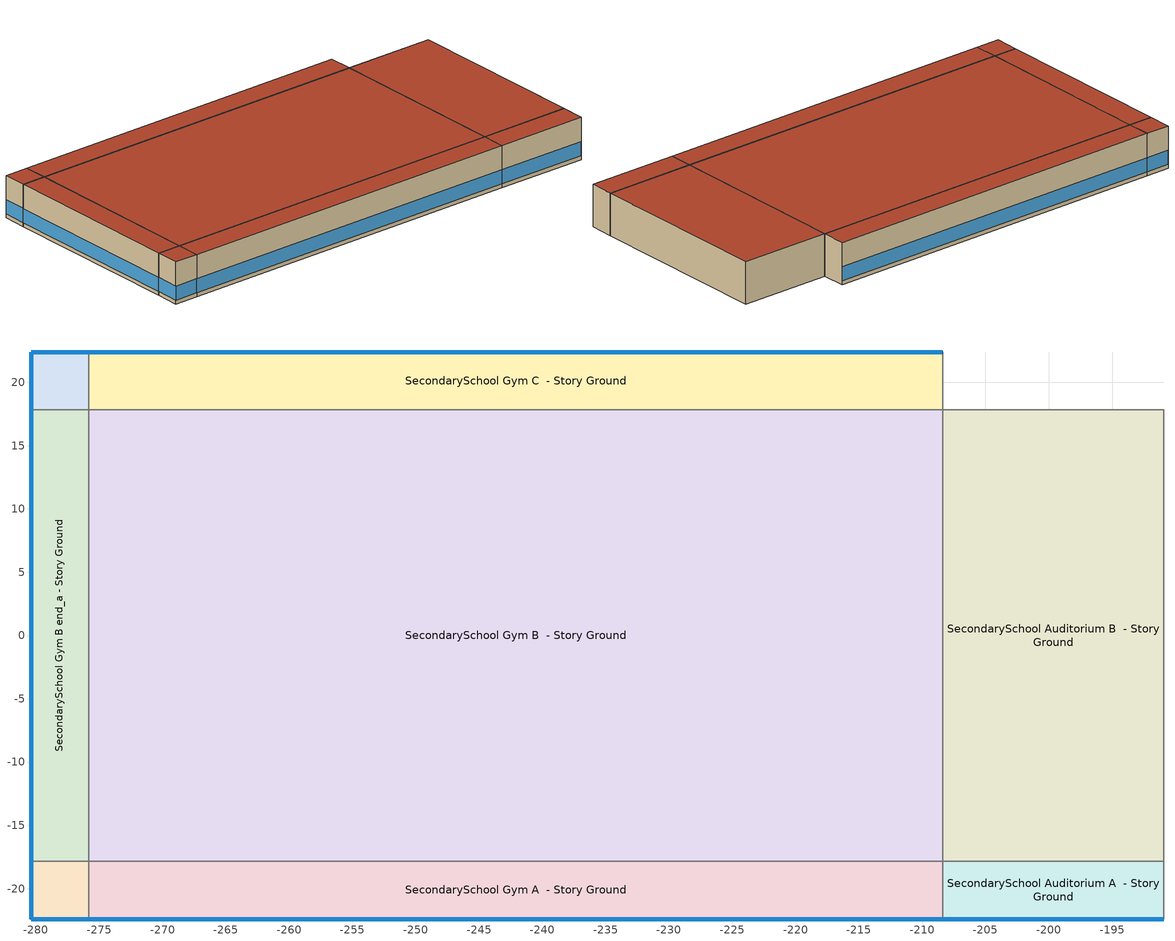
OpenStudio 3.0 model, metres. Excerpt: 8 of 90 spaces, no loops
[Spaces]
SecondarySchool Gym A end_a - Story Ground
 floor ground: -280.39,-22.39 -280.39,-17.82 -275.82,-17.82 -275.82,-22.39 z0
 wall outside: -280.39,-17.82 -280.39,-22.39 -275.82,-22.39 z0:7.92
 wall to SecondarySchool Gym B end_a - Story Ground: -275.82,-17.82 -280.39,-17.82 z0:7.92
 wall to SecondarySchool Gym A  - Story Ground: -275.82,-22.39 -275.82,-17.82 z0:7.92
 window: -280.36,-22.39 -275.84,-22.39 / -280.39,-17.85 -280.39,-22.37 z0.76:3.41
 roof outside: -275.82,-22.39 -275.82,-17.82 -280.39,-17.82 -280.39,-22.39 z7.92
SecondarySchool Gym B end_a - Story Ground
 floor ground: -280.39,-17.82 -280.39,17.82 -275.82,17.82 -275.82,-17.82 z0
 wall outside: -280.39,17.82 -280.39,-17.82 z0:7.92
 wall to SecondarySchool Gym C end_a - Story Ground: -275.82,17.82 -280.39,17.82 z0:7.92
 wall to SecondarySchool Gym B  - Story Ground: -275.82,-17.82 -275.82,17.82 z0:7.92
 window: -280.39,17.8 -280.39,-17.8 z0.76:3.38
 roof outside: -275.82,-17.82 -275.82,17.82 -280.39,17.82 -280.39,-17.82 z7.92
SecondarySchool Gym C end_a - Story Ground
 floor ground: -280.39,17.82 -280.39,22.39 -275.82,22.39 -275.82,17.82 z0
 wall outside: -275.82,22.39 -280.39,22.39 -280.39,17.82 z0:7.92
 wall to SecondarySchool Gym C  - Story Ground: -275.82,17.82 -275.82,22.39 z0:7.92
 window: -280.39,22.37 -280.39,17.85 / -275.84,22.39 -280.36,22.39 z0.76:3.41
 roof outside: -275.82,17.82 -275.82,22.39 -280.39,22.39 -280.39,17.82 z7.92
SecondarySchool Gym A  - Story Ground
 floor ground: -275.82,-22.39 -275.82,-17.82 -208.38,-17.82 -208.38,-22.39 z0
 wall outside: -275.82,-22.39 -208.38,-22.39 z0:7.92
 wall to SecondarySchool Gym B  - Story Ground: -208.38,-17.82 -275.82,-17.82 z0:7.92
 wall to SecondarySchool Auditorium A  - Story Ground: -208.38,-22.39 -208.38,-17.82 z0:7.92
 window: -275.79,-22.39 -208.41,-22.39 z0.76:3.38
 roof outside: -208.38,-22.39 -208.38,-17.82 -275.82,-17.82 -275.82,-22.39 z7.92
SecondarySchool Gym B  - Story Ground
 floor ground: -275.82,-17.82 -275.82,17.82 -208.38,17.82 -208.38,-17.82 z0
 wall to SecondarySchool Gym C  - Story Ground: -208.38,17.82 -275.82,17.82 z0:7.92
 wall to SecondarySchool Auditorium B  - Story Ground: -208.38,-17.82 -208.38,17.82 z0:7.92
 roof outside: -208.38,-17.82 -208.38,17.82 -275.82,17.82 -275.82,-17.82 z7.92
SecondarySchool Gym C  - Story Ground
 floor ground: -275.82,17.82 -275.82,22.39 -208.38,22.39 -208.38,17.82 z0
 wall outside: -208.38,22.39 -275.82,22.39 z0:7.92
 wall to SecondarySchool Auditorium C  - Story Ground: -208.38,17.82 -208.38,22.39 z0:7.92
 window: -208.41,22.39 -275.79,22.39 z0.76:3.38
 roof outside: -208.38,17.82 -208.38,22.39 -275.82,22.39 -275.82,17.82 z7.92
SecondarySchool Auditorium A  - Story Ground
 floor ground: -208.38,-22.39 -208.38,-17.82 -190.91,-17.82 -190.91,-22.39 z0
 wall outside: -208.38,-22.39 -190.91,-22.39 z0:7.92
 wall to SecondarySchool Auditorium B  - Story Ground: -190.91,-17.82 -208.38,-17.82 z0:7.92
 wall to SecondarySchool Auditorium A end_b - Story Ground: -190.91,-22.39 -190.91,-17.82 z0:7.92
 window: -208.36,-22.39 -190.93,-22.39 z0.76:3.38
 roof outside: -190.91,-22.39 -190.91,-17.82 -208.38,-17.82 -208.38,-22.39 z7.92
SecondarySchool Auditorium B  - Story Ground
 floor ground: -208.38,-17.82 -208.38,17.82 -190.91,17.82 -190.91,-17.82 z0
 wall to SecondarySchool Auditorium C  - Story Ground: -190.91,17.82 -208.38,17.82 z0:7.92
 wall to SecondarySchool Auditorium B end_b - Story Ground: -190.91,-17.82 -190.91,17.82 z0:7.92
 roof outside: -190.91,-17.82 -190.91,17.82 -208.38,17.82 -208.38,-17.82 z7.92
[Schedule:Ruleset]
Name | Default Day Schedule | Summer Design Day Schedule | Winter Design Day Schedule
SchoolSecondary BLDG_OCC_SCH_Extend | SchoolSecondary BLDG_OCC_SCH_Extend Default | SchoolSecondary BLDG_OCC_SCH_Extend Summer Design Day | SchoolSecondary BLDG_OCC_SCH_Extend Winter Design Day
SchoolSecondary BLDG_LIGHT_LOBBYFLR1_SCH_2013 | SchoolSecondary BLDG_LIGHT_LOBBYFLR1_SCH_2013 Default | SchoolSecondary BLDG_LIGHT_LOBBYFLR1_SCH_2013 Summer Design Day | SchoolSecondary BLDG_LIGHT_LOBBYFLR1_SCH_2013 Winter Design Day
SchoolSecondary BLDG_LIGHT_LIBRARY_SCH_2013 | SchoolSecondary BLDG_LIGHT_LIBRARY_SCH_2013 Default | SchoolSecondary BLDG_LIGHT_LIBRARY_SCH_2013 Summer Design Day | SchoolSecondary BLDG_LIGHT_LIBRARY_SCH_2013 Winter Design Day
SchoolSecondary BLDG_LIGHT_BATH_SCH_2013 | SchoolSecondary BLDG_LIGHT_BATH_SCH_2013 Default | SchoolSecondary BLDG_LIGHT_BATH_SCH_2013 Summer Design Day | SchoolSecondary BLDG_LIGHT_BATH_SCH_2013 Winter Design Day
SchoolSecondary BLDG_LIGHT_MECHANICAL_SCH_2013 | SchoolSecondary BLDG_LIGHT_MECHANICAL_SCH_2013 Default | SchoolSecondary BLDG_LIGHT_MECHANICAL_SCH_2013 Summer Design Day | SchoolSecondary BLDG_LIGHT_MECHANICAL_SCH_2013 Winter Design Day
SchoolSecondary BLDG_OCC_SCH_Cafeteria | SchoolSecondary BLDG_OCC_SCH_Cafeteria Default | SchoolSecondary BLDG_OCC_SCH_Cafeteria Summer Design Day | SchoolSecondary BLDG_OCC_SCH_Cafeteria Winter Design Day
SchoolSecondary KITCHEN_ELEC_EQUIP_SCH | SchoolSecondary KITCHEN_ELEC_EQUIP_SCH Default | SchoolSecondary KITCHEN_ELEC_EQUIP_SCH Summer Design Day | SchoolSecondary KITCHEN_ELEC_EQUIP_SCH Winter Design Day
SchoolSecondary KITCHEN_GAS_EQUIP_SCH | SchoolSecondary KITCHEN_GAS_EQUIP_SCH Default | SchoolSecondary KITCHEN_GAS_EQUIP_SCH Summer Design Day | SchoolSecondary KITCHEN_GAS_EQUIP_SCH Winter Design Day
Elevator Schedule 1 | 90 space(s) Occ Sch Default 1 | 90 space(s) Occ Sch Summer Design Day 1 | 90 space(s) Occ Sch Winter Design Day 1
Elevator Schedule 2 | 90 space(s) Occ Sch Default 2 | 90 space(s) Occ Sch Summer Design Day 2 | 90 space(s) Occ Sch Winter Design Day 2
Elevator Schedule 3 | 90 space(s) Occ Sch Default 3 | 90 space(s) Occ Sch Summer Design Day 3 | 90 space(s) Occ Sch Winter Design Day 3
SchoolSecondary HTGSETP_SCH_Setback | SchoolSecondary HTGSETP_SCH_Setback Default | SchoolSecondary HTGSETP_SCH_Setback Summer Design Day | SchoolSecondary HTGSETP_SCH_Setback Winter Design Day
SchoolSecondary CLGSETP_SCH_Setback | SchoolSecondary CLGSETP_SCH_Setback Default | SchoolSecondary CLGSETP_SCH_Setback Summer Design Day | SchoolSecondary CLGSETP_SCH_Setback Winter Design Day
[Schedule:Day]
SchoolSecondary BLDG_OCC_SCH_Extend Default; SchoolSecondary BLDG_OCC_SCH_Extend Winter Design Day; SchoolSecondary BLDG_OCC_SCH_Extend Wknd Day; SchoolSecondary BLDG_OCC_SCH_Extend Wknd Day 1; SchoolSecondary BLDG_LIGHT_LOBBYFLR1_SCH_2013 Winter Design Day; SchoolSecondary BLDG_LIGHT_LIBRARY_SCH_2013 Winter Design Day; SchoolSecondary BLDG_LIGHT_BATH_SCH_2013 Winter Design Day; SchoolSecondary BLDG_LIGHT_MECHANICAL_SCH_2013 Winter Design Day; SchoolSecondary BLDG_OCC_SCH_Cafeteria Default; SchoolSecondary BLDG_OCC_SCH_Cafeteria Winter Design Day; SchoolSecondary BLDG_OCC_SCH_Cafeteria Wknd Day; SchoolSecondary BLDG_OCC_SCH_Cafeteria Wknd Day 1; 90 space(s) Occ Sch Sunday 1; 90 space(s) Occ Sch Sunday 2; 90 space(s) Occ Sch Sunday 3: 24, 0, 0
SchoolSecondary BLDG_OCC_SCH_Extend Wkdy|SmrDsn Day; SchoolSecondary BLDG_OCC_SCH_Extend Summer Design Day; SchoolSecondary BLDG_OCC_SCH_Extend Wkdy|SmrDsn Day 2: 8, 0, 0, 21, 0, 0.95, 24, 0, 0
SchoolSecondary BLDG_OCC_SCH_Extend Wkdy|SmrDsn Day 1: 8, 0, 0, 21, 0, 0.5, 24, 0, 0
SchoolSecondary BLDG_LIGHT_LOBBYFLR1_SCH_2013 Default; SchoolSecondary BLDG_LIGHT_LOBBYFLR1_SCH_2013 Wknd Day; SchoolSecondary BLDG_LIGHT_LOBBYFLR1_SCH_2013 Wknd Day 1; SchoolSecondary BLDG_LIGHT_LIBRARY_SCH_2013 Default; SchoolSecondary BLDG_LIGHT_LIBRARY_SCH_2013 Wknd Day; SchoolSecondary BLDG_LIGHT_LIBRARY_SCH_2013 Wknd Day 1; SchoolSecondary BLDG_LIGHT_BATH_SCH_2013 Default; SchoolSecondary BLDG_LIGHT_BATH_SCH_2013 Wknd Day; SchoolSecondary BLDG_LIGHT_BATH_SCH_2013 Wknd Day 1; SchoolSecondary BLDG_LIGHT_MECHANICAL_SCH_2013 Default; SchoolSecondary BLDG_LIGHT_MECHANICAL_SCH_2013 Wknd Day; SchoolSecondary BLDG_LIGHT_MECHANICAL_SCH_2013 Wknd Day 1: 24, 0, 0.1773
SchoolSecondary BLDG_LIGHT_LOBBYFLR1_SCH_2013 Summer Design Day; SchoolSecondary BLDG_LIGHT_LIBRARY_SCH_2013 Summer Design Day; SchoolSecondary BLDG_LIGHT_BATH_SCH_2013 Summer Design Day; SchoolSecondary BLDG_LIGHT_MECHANICAL_SCH_2013 Summer Design Day; 90 space(s) Occ Sch Summer Design Day 1; 90 space(s) Occ Sch Winter Design Day 1; 90 space(s) Occ Sch Summer Design Day 2; 90 space(s) Occ Sch Winter Design Day 2; 90 space(s) Occ Sch Summer Design Day 3; 90 space(s) Occ Sch Winter Design Day 3: 24, 0, 1
SchoolSecondary BLDG_LIGHT_LOBBYFLR1_SCH_2013 Wkdy Day; SchoolSecondary BLDG_LIGHT_LOBBYFLR1_SCH_2013 Wkdy Day 2: 7, 0, 0.1773, 8, 0, 0.9, 21, 0, 0.855, 24, 0, 0.1773
SchoolSecondary BLDG_LIGHT_LOBBYFLR1_SCH_2013 Wkdy Day 1: 8, 0, 0.1773, 20, 0, 0.475, 21, 0, 0.168435, 24, 0, 0.1773
SchoolSecondary BLDG_LIGHT_LIBRARY_SCH_2013 Wkdy Day; SchoolSecondary BLDG_LIGHT_LIBRARY_SCH_2013 Wkdy Day 2: 7, 0, 0.1773, 8, 0, 0.9, 21, 0, 0.8325, 24, 0, 0.1773
SchoolSecondary BLDG_LIGHT_LIBRARY_SCH_2013 Wkdy Day 1: 8, 0, 0.1773, 20, 0, 0.4625, 21, 0, 0.164002, 24, 0, 0.1773
SchoolSecondary BLDG_LIGHT_BATH_SCH_2013 Wkdy Day; SchoolSecondary BLDG_LIGHT_BATH_SCH_2013 Wkdy Day 2: 7, 0, 0.1773, 8, 0, 0.9, 21, 0, 0.594, 24, 0, 0.1773
SchoolSecondary BLDG_LIGHT_BATH_SCH_2013 Wkdy Day 1: 8, 0, 0.1773, 20, 0, 0.33, 21, 0, 0.117018, 24, 0, 0.1773
SchoolSecondary BLDG_LIGHT_MECHANICAL_SCH_2013 Wkdy Day; SchoolSecondary BLDG_LIGHT_MECHANICAL_SCH_2013 Wkdy Day 2: 7, 0, 0.1773, 21, 0, 0.9, 24, 0, 0.1773
SchoolSecondary BLDG_LIGHT_MECHANICAL_SCH_2013 Wkdy Day 1: 8, 0, 0.1773, 20, 0, 0.5, 24, 0, 0.1773
SchoolSecondary BLDG_OCC_SCH_Cafeteria Wkdy|SmrDsn Day; SchoolSecondary BLDG_OCC_SCH_Cafeteria Summer Design Day; SchoolSecondary BLDG_OCC_SCH_Cafeteria Wkdy|SmrDsn Day 2: 9, 0, 0, 15, 0, 0.95, 20, 0, 0.35, 24, 0, 0
SchoolSecondary BLDG_OCC_SCH_Cafeteria Wkdy|SmrDsn Day 1: 9, 0, 0, 17, 0, 0.15, 19, 0, 0.35, 24, 0, 0
SchoolSecondary KITCHEN_ELEC_EQUIP_SCH Default; SchoolSecondary KITCHEN_ELEC_EQUIP_SCH Winter Design Day; SchoolSecondary KITCHEN_ELEC_EQUIP_SCH Wknd Day; SchoolSecondary KITCHEN_ELEC_EQUIP_SCH Wknd Day 1: 24, 0, 0.1
SchoolSecondary KITCHEN_ELEC_EQUIP_SCH Summer Design Day; SchoolSecondary KITCHEN_ELEC_EQUIP_SCH Wkdy Day; SchoolSecondary KITCHEN_ELEC_EQUIP_SCH Wkdy Day 1; SchoolSecondary KITCHEN_ELEC_EQUIP_SCH Wkdy Day 2: 8, 0, 0.1, 10, 0, 0.15, 13, 0, 0.25, 15, 0, 0.15, 24, 0, 0.1
SchoolSecondary KITCHEN_GAS_EQUIP_SCH Default; SchoolSecondary KITCHEN_GAS_EQUIP_SCH Winter Design Day; SchoolSecondary KITCHEN_GAS_EQUIP_SCH Wknd Day; SchoolSecondary KITCHEN_GAS_EQUIP_SCH Wknd Day 1: 24, 0, 0.02
SchoolSecondary KITCHEN_GAS_EQUIP_SCH Wkdy|SmrDsn Day; SchoolSecondary KITCHEN_GAS_EQUIP_SCH Wkdy|SmrDsn Day 1; SchoolSecondary KITCHEN_GAS_EQUIP_SCH Summer Design Day; SchoolSecondary KITCHEN_GAS_EQUIP_SCH Wkdy|SmrDsn Day 2: 8, 0, 0.02, 10, 0, 0.15, 13, 0, 0.2, 15, 0, 0.1, 24, 0, 0.02
90 space(s) Occ Sch Default 1; 90 space(s) Occ Sch Friday 5; 90 space(s) Occ Sch Friday 9; 90 space(s) Occ Sch Thursday 5; 90 space(s) Occ Sch Thursday 9; 90 space(s) Occ Sch Wednesday 5; 90 space(s) Occ Sch Wednesday 9; 90 space(s) Occ Sch Tuesday 5; 90 space(s) Occ Sch Tuesday 9; 90 space(s) Occ Sch Monday 5: 7, 0, 0, 8, 0, 1, 9, 0, 0.282621, 14, 0, 0, 15, 0, 0.315029, 16, 0, 0.562279, 17, 0, 0.0202558, 19, 0, 0, 20, 0, 0.773909, 21, 0, 0.749532, 24, 0, 0
90 space(s) Occ Sch Friday 6; 90 space(s) Occ Sch Friday 8; 90 space(s) Occ Sch Thursday 6; 90 space(s) Occ Sch Thursday 8; 90 space(s) Occ Sch Wednesday 6; 90 space(s) Occ Sch Wednesday 8; 90 space(s) Occ Sch Tuesday 6; 90 space(s) Occ Sch Tuesday 8; 90 space(s) Occ Sch Monday 6; 90 space(s) Occ Sch Monday 8: 7, 0, 0, 8, 0, 0.669739, 9, 0, 0.282621, 14, 0, 0, 15, 0, 0.315029, 16, 0, 0.276308, 17, 0, 0.0202558, 19, 0, 0, 20, 0, 0.773909, 21, 0, 0.749532, 24, 0, 0
90 space(s) Occ Sch Friday 7; 90 space(s) Occ Sch Thursday 7; 90 space(s) Occ Sch Wednesday 7; 90 space(s) Occ Sch Tuesday 7; 90 space(s) Occ Sch Monday 7: 7, 0, 0, 8, 0, 0.51631, 9, 0, 0.0446244, 16, 0, 0, 17, 0, 0.191645, 18, 0, 0, 19, 0, 0.350887, 20, 0, 0, 21, 0, 0.401692, 24, 0, 0
90 space(s) Occ Sch Default 2; 90 space(s) Occ Sch Friday 10; 90 space(s) Occ Sch Friday 11; 90 space(s) Occ Sch Friday 13; 90 space(s) Occ Sch Friday 14; 90 space(s) Occ Sch Thursday 10; 90 space(s) Occ Sch Thursday 11; 90 space(s) Occ Sch Thursday 13; 90 space(s) Occ Sch Thursday 14; 90 space(s) Occ Sch Wednesday 10; 90 space(s) Occ Sch Wednesday 11; 90 space(s) Occ Sch Wednesday 13; 90 space(s) Occ Sch Wednesday 14; 90 space(s) Occ Sch Tuesday 10; 90 space(s) Occ Sch Tuesday 11; 90 space(s) Occ Sch Tuesday 13; 90 space(s) Occ Sch Tuesday 14; 90 space(s) Occ Sch Monday 9; 90 space(s) Occ Sch Monday 10; 90 space(s) Occ Sch Monday 12; 90 space(s) Occ Sch Default 3; 90 space(s) Occ Sch Friday 15; 90 space(s) Occ Sch Friday 16; 90 space(s) Occ Sch Friday 18; 90 space(s) Occ Sch Friday 19; 90 space(s) Occ Sch Thursday 15; 90 space(s) Occ Sch Thursday 16; 90 space(s) Occ Sch Thursday 18; 90 space(s) Occ Sch Thursday 19; 90 space(s) Occ Sch Wednesday 15; 90 space(s) Occ Sch Wednesday 16; 90 space(s) Occ Sch Wednesday 18; 90 space(s) Occ Sch Wednesday 19; 90 space(s) Occ Sch Tuesday 15; 90 space(s) Occ Sch Tuesday 16; 90 space(s) Occ Sch Tuesday 18; 90 space(s) Occ Sch Tuesday 19; 90 space(s) Occ Sch Monday 13; 90 space(s) Occ Sch Monday 14; 90 space(s) Occ Sch Monday 16: 7, 0, 0, 8, 0, 1, 9, 0, 1, 14, 0, 0, 15, 0, 1, 16, 0, 1, 17, 0, 1, 19, 0, 0, 20, 0, 1, 21, 0, 1, 24, 0, 0
90 space(s) Occ Sch Friday 12; 90 space(s) Occ Sch Thursday 12; 90 space(s) Occ Sch Wednesday 12; 90 space(s) Occ Sch Tuesday 12; 90 space(s) Occ Sch Monday 11; 90 space(s) Occ Sch Friday 17; 90 space(s) Occ Sch Thursday 17; 90 space(s) Occ Sch Wednesday 17; 90 space(s) Occ Sch Tuesday 17; 90 space(s) Occ Sch Monday 15: 7, 0, 0, 8, 0, 1, 9, 0, 1, 16, 0, 0, 17, 0, 1, 18, 0, 0, 19, 0, 1, 20, 0, 0, 21, 0, 1, 24, 0, 0
SchoolSecondary HTGSETP_SCH_Setback Default; SchoolSecondary HTGSETP_SCH_Setback Summer Design Day; SchoolSecondary HTGSETP_SCH_Setback Default|SmrDsn|Wkdy Day: 24, 0, 15.6
SchoolSecondary HTGSETP_SCH_Setback Winter Design Day: 24, 0, 21
SchoolSecondary CLGSETP_SCH_Setback Default; SchoolSecondary CLGSETP_SCH_Setback Winter Design Day; SchoolSecondary CLGSETP_SCH_Setback Default|WntrDsn|Wkdy Day: 24, 0, 29.44
SchoolSecondary CLGSETP_SCH_Setback Summer Design Day: 24, 0, 24
[Schedule:Rule] Date Specification Type=DateRange
Name | Schedule Ruleset | Rule Order | Day Schedule | Apply Monday | Apply Tuesday | Apply Wednesday | Apply Thursday | Apply Friday | Start Month | Start Day | End Month | End Day | Apply Sunday | Apply Saturday
Schedule Rule 39 | SchoolSecondary BLDG_OCC_SCH_Extend | 4 | SchoolSecondary BLDG_OCC_SCH_Extend Wkdy|SmrDsn Day | Yes | Yes | Yes | Yes | Yes | 1 | 1 | 6 | 30
Schedule Rule 40 | SchoolSecondary BLDG_OCC_SCH_Extend | 3 | SchoolSecondary BLDG_OCC_SCH_Extend Wkdy|SmrDsn Day 1 | Yes | Yes | Yes | Yes | Yes | 7 | 1 | 9 | 1
Schedule Rule 41 | SchoolSecondary BLDG_OCC_SCH_Extend | 2 | SchoolSecondary BLDG_OCC_SCH_Extend Wkdy|SmrDsn Day 2 | Yes | Yes | Yes | Yes | Yes | 9 | 1 | 12 | 31
Schedule Rule 42 | SchoolSecondary BLDG_OCC_SCH_Extend | 1 | SchoolSecondary BLDG_OCC_SCH_Extend Wknd Day |  |  |  |  |  | 1 | 1 | 6 | 30 | Yes | Yes
Schedule Rule 43 | SchoolSecondary BLDG_OCC_SCH_Extend | 0 | SchoolSecondary BLDG_OCC_SCH_Extend Wknd Day 1 |  |  |  |  |  | 7 | 1 | 9 | 1 | Yes | Yes
Schedule Rule 44 | SchoolSecondary BLDG_LIGHT_LOBBYFLR1_SCH_2013 | 4 | SchoolSecondary BLDG_LIGHT_LOBBYFLR1_SCH_2013 Wkdy Day | Yes | Yes | Yes | Yes | Yes | 1 | 1 | 6 | 30
Schedule Rule 45 | SchoolSecondary BLDG_LIGHT_LOBBYFLR1_SCH_2013 | 3 | SchoolSecondary BLDG_LIGHT_LOBBYFLR1_SCH_2013 Wkdy Day 1 | Yes | Yes | Yes | Yes | Yes | 7 | 1 | 9 | 1
Schedule Rule 46 | SchoolSecondary BLDG_LIGHT_LOBBYFLR1_SCH_2013 | 2 | SchoolSecondary BLDG_LIGHT_LOBBYFLR1_SCH_2013 Wkdy Day 2 | Yes | Yes | Yes | Yes | Yes | 9 | 1 | 12 | 31
Schedule Rule 47 | SchoolSecondary BLDG_LIGHT_LOBBYFLR1_SCH_2013 | 1 | SchoolSecondary BLDG_LIGHT_LOBBYFLR1_SCH_2013 Wknd Day |  |  |  |  |  | 1 | 1 | 6 | 30 | Yes | Yes
Schedule Rule 48 | SchoolSecondary BLDG_LIGHT_LOBBYFLR1_SCH_2013 | 0 | SchoolSecondary BLDG_LIGHT_LOBBYFLR1_SCH_2013 Wknd Day 1 |  |  |  |  |  | 7 | 1 | 9 | 1 | Yes | Yes
Schedule Rule 54 | SchoolSecondary BLDG_LIGHT_LIBRARY_SCH_2013 | 4 | SchoolSecondary BLDG_LIGHT_LIBRARY_SCH_2013 Wkdy Day | Yes | Yes | Yes | Yes | Yes | 1 | 1 | 6 | 30
Schedule Rule 55 | SchoolSecondary BLDG_LIGHT_LIBRARY_SCH_2013 | 3 | SchoolSecondary BLDG_LIGHT_LIBRARY_SCH_2013 Wkdy Day 1 | Yes | Yes | Yes | Yes | Yes | 7 | 1 | 9 | 1
Schedule Rule 56 | SchoolSecondary BLDG_LIGHT_LIBRARY_SCH_2013 | 2 | SchoolSecondary BLDG_LIGHT_LIBRARY_SCH_2013 Wkdy Day 2 | Yes | Yes | Yes | Yes | Yes | 9 | 1 | 12 | 31
Schedule Rule 57 | SchoolSecondary BLDG_LIGHT_LIBRARY_SCH_2013 | 1 | SchoolSecondary BLDG_LIGHT_LIBRARY_SCH_2013 Wknd Day |  |  |  |  |  | 1 | 1 | 6 | 30 | Yes | Yes
Schedule Rule 58 | SchoolSecondary BLDG_LIGHT_LIBRARY_SCH_2013 | 0 | SchoolSecondary BLDG_LIGHT_LIBRARY_SCH_2013 Wknd Day 1 |  |  |  |  |  | 7 | 1 | 9 | 1 | Yes | Yes
Schedule Rule 59 | SchoolSecondary BLDG_LIGHT_BATH_SCH_2013 | 4 | SchoolSecondary BLDG_LIGHT_BATH_SCH_2013 Wkdy Day | Yes | Yes | Yes | Yes | Yes | 1 | 1 | 6 | 30
Schedule Rule 60 | SchoolSecondary BLDG_LIGHT_BATH_SCH_2013 | 3 | SchoolSecondary BLDG_LIGHT_BATH_SCH_2013 Wkdy Day 1 | Yes | Yes | Yes | Yes | Yes | 7 | 1 | 9 | 1
Schedule Rule 61 | SchoolSecondary BLDG_LIGHT_BATH_SCH_2013 | 2 | SchoolSecondary BLDG_LIGHT_BATH_SCH_2013 Wkdy Day 2 | Yes | Yes | Yes | Yes | Yes | 9 | 1 | 12 | 31
Schedule Rule 62 | SchoolSecondary BLDG_LIGHT_BATH_SCH_2013 | 1 | SchoolSecondary BLDG_LIGHT_BATH_SCH_2013 Wknd Day |  |  |  |  |  | 1 | 1 | 6 | 30 | Yes | Yes
Schedule Rule 63 | SchoolSecondary BLDG_LIGHT_BATH_SCH_2013 | 0 | SchoolSecondary BLDG_LIGHT_BATH_SCH_2013 Wknd Day 1 |  |  |  |  |  | 7 | 1 | 9 | 1 | Yes | Yes
Schedule Rule 64 | SchoolSecondary BLDG_LIGHT_MECHANICAL_SCH_2013 | 4 | SchoolSecondary BLDG_LIGHT_MECHANICAL_SCH_2013 Wkdy Day | Yes | Yes | Yes | Yes | Yes | 1 | 1 | 6 | 30
Schedule Rule 65 | SchoolSecondary BLDG_LIGHT_MECHANICAL_SCH_2013 | 3 | SchoolSecondary BLDG_LIGHT_MECHANICAL_SCH_2013 Wkdy Day 1 | Yes | Yes | Yes | Yes | Yes | 7 | 1 | 9 | 1
Schedule Rule 66 | SchoolSecondary BLDG_LIGHT_MECHANICAL_SCH_2013 | 2 | SchoolSecondary BLDG_LIGHT_MECHANICAL_SCH_2013 Wkdy Day 2 | Yes | Yes | Yes | Yes | Yes | 9 | 1 | 12 | 31
Schedule Rule 67 | SchoolSecondary BLDG_LIGHT_MECHANICAL_SCH_2013 | 1 | SchoolSecondary BLDG_LIGHT_MECHANICAL_SCH_2013 Wknd Day |  |  |  |  |  | 1 | 1 | 6 | 30 | Yes | Yes
Schedule Rule 68 | SchoolSecondary BLDG_LIGHT_MECHANICAL_SCH_2013 | 0 | SchoolSecondary BLDG_LIGHT_MECHANICAL_SCH_2013 Wknd Day 1 |  |  |  |  |  | 7 | 1 | 9 | 1 | Yes | Yes
Schedule Rule 69 | SchoolSecondary BLDG_OCC_SCH_Cafeteria | 4 | SchoolSecondary BLDG_OCC_SCH_Cafeteria Wkdy|SmrDsn Day | Yes | Yes | Yes | Yes | Yes | 1 | 1 | 6 | 30
Schedule Rule 70 | SchoolSecondary BLDG_OCC_SCH_Cafeteria | 3 | SchoolSecondary BLDG_OCC_SCH_Cafeteria Wkdy|SmrDsn Day 1 | Yes | Yes | Yes | Yes | Yes | 7 | 1 | 9 | 1
Schedule Rule 71 | SchoolSecondary BLDG_OCC_SCH_Cafeteria | 2 | SchoolSecondary BLDG_OCC_SCH_Cafeteria Wkdy|SmrDsn Day 2 | Yes | Yes | Yes | Yes | Yes | 9 | 1 | 12 | 31
Schedule Rule 72 | SchoolSecondary BLDG_OCC_SCH_Cafeteria | 1 | SchoolSecondary BLDG_OCC_SCH_Cafeteria Wknd Day |  |  |  |  |  | 1 | 1 | 6 | 30 | Yes | Yes
Schedule Rule 73 | SchoolSecondary BLDG_OCC_SCH_Cafeteria | 0 | SchoolSecondary BLDG_OCC_SCH_Cafeteria Wknd Day 1 |  |  |  |  |  | 7 | 1 | 9 | 1 | Yes | Yes
Schedule Rule 74 | SchoolSecondary KITCHEN_ELEC_EQUIP_SCH | 4 | SchoolSecondary KITCHEN_ELEC_EQUIP_SCH Wkdy Day | Yes | Yes | Yes | Yes | Yes | 1 | 1 | 6 | 30
Schedule Rule 75 | SchoolSecondary KITCHEN_ELEC_EQUIP_SCH | 3 | SchoolSecondary KITCHEN_ELEC_EQUIP_SCH Wkdy Day 1 | Yes | Yes | Yes | Yes | Yes | 7 | 1 | 9 | 1
Schedule Rule 76 | SchoolSecondary KITCHEN_ELEC_EQUIP_SCH | 2 | SchoolSecondary KITCHEN_ELEC_EQUIP_SCH Wkdy Day 2 | Yes | Yes | Yes | Yes | Yes | 9 | 1 | 12 | 31
Schedule Rule 77 | SchoolSecondary KITCHEN_ELEC_EQUIP_SCH | 1 | SchoolSecondary KITCHEN_ELEC_EQUIP_SCH Wknd Day |  |  |  |  |  | 1 | 1 | 6 | 30 | Yes | Yes
Schedule Rule 78 | SchoolSecondary KITCHEN_ELEC_EQUIP_SCH | 0 | SchoolSecondary KITCHEN_ELEC_EQUIP_SCH Wknd Day 1 |  |  |  |  |  | 7 | 1 | 9 | 1 | Yes | Yes
Schedule Rule 89 | SchoolSecondary KITCHEN_GAS_EQUIP_SCH | 4 | SchoolSecondary KITCHEN_GAS_EQUIP_SCH Wkdy|SmrDsn Day | Yes | Yes | Yes | Yes | Yes | 1 | 1 | 6 | 30
Schedule Rule 90 | SchoolSecondary KITCHEN_GAS_EQUIP_SCH | 3 | SchoolSecondary KITCHEN_GAS_EQUIP_SCH Wkdy|SmrDsn Day 1 | Yes | Yes | Yes | Yes | Yes | 7 | 1 | 9 | 1
Schedule Rule 91 | SchoolSecondary KITCHEN_GAS_EQUIP_SCH | 2 | SchoolSecondary KITCHEN_GAS_EQUIP_SCH Wkdy|SmrDsn Day 2 | Yes | Yes | Yes | Yes | Yes | 9 | 1 | 12 | 31
Schedule Rule 92 | SchoolSecondary KITCHEN_GAS_EQUIP_SCH | 1 | SchoolSecondary KITCHEN_GAS_EQUIP_SCH Wknd Day |  |  |  |  |  | 1 | 1 | 6 | 30 | Yes | Yes
Schedule Rule 93 | SchoolSecondary KITCHEN_GAS_EQUIP_SCH | 0 | SchoolSecondary KITCHEN_GAS_EQUIP_SCH Wknd Day 1 |  |  |  |  |  | 7 | 1 | 9 | 1 | Yes | Yes
90 space(s) Occ Sch Sunday Rule 1 | Elevator Schedule 1 | 0 | 90 space(s) Occ Sch Sunday 1 |  |  |  |  |  | 1 | 1 | 12 | 31 | Yes | Yes
90 space(s) Occ Sch Friday Rule 5 | Elevator Schedule 1 | 1 | 90 space(s) Occ Sch Friday 5 |  |  |  |  | Yes | 9 | 12 | 12 | 31
90 space(s) Occ Sch Friday Rule 6 | Elevator Schedule 1 | 2 | 90 space(s) Occ Sch Friday 6 |  |  |  |  | Yes | 8 | 29 | 9 | 11
90 space(s) Occ Sch Friday Rule 7 | Elevator Schedule 1 | 3 | 90 space(s) Occ Sch Friday 7 |  |  |  |  | Yes | 6 | 27 | 8 | 28
90 space(s) Occ Sch Friday Rule 8 | Elevator Schedule 1 | 4 | 90 space(s) Occ Sch Friday 8 |  |  |  |  | Yes | 6 | 13 | 6 | 26
90 space(s) Occ Sch Friday Rule 9 | Elevator Schedule 1 | 5 | 90 space(s) Occ Sch Friday 9 |  |  |  |  | Yes | 1 | 1 | 6 | 12
90 space(s) Occ Sch Thursday Rule 5 | Elevator Schedule 1 | 6 | 90 space(s) Occ Sch Thursday 5 |  |  |  | Yes |  | 9 | 11 | 12 | 31
90 space(s) Occ Sch Thursday Rule 6 | Elevator Schedule 1 | 7 | 90 space(s) Occ Sch Thursday 6 |  |  |  | Yes |  | 8 | 28 | 9 | 10
90 space(s) Occ Sch Thursday Rule 7 | Elevator Schedule 1 | 8 | 90 space(s) Occ Sch Thursday 7 |  |  |  | Yes |  | 6 | 26 | 8 | 27
90 space(s) Occ Sch Thursday Rule 8 | Elevator Schedule 1 | 9 | 90 space(s) Occ Sch Thursday 8 |  |  |  | Yes |  | 6 | 12 | 6 | 25
90 space(s) Occ Sch Thursday Rule 9 | Elevator Schedule 1 | 10 | 90 space(s) Occ Sch Thursday 9 |  |  |  | Yes |  | 1 | 1 | 6 | 11
90 space(s) Occ Sch Wednesday Rule 5 | Elevator Schedule 1 | 11 | 90 space(s) Occ Sch Wednesday 5 |  |  | Yes |  |  | 9 | 10 | 12 | 31
90 space(s) Occ Sch Wednesday Rule 6 | Elevator Schedule 1 | 12 | 90 space(s) Occ Sch Wednesday 6 |  |  | Yes |  |  | 8 | 27 | 9 | 9
90 space(s) Occ Sch Wednesday Rule 7 | Elevator Schedule 1 | 13 | 90 space(s) Occ Sch Wednesday 7 |  |  | Yes |  |  | 6 | 25 | 8 | 26
90 space(s) Occ Sch Wednesday Rule 8 | Elevator Schedule 1 | 14 | 90 space(s) Occ Sch Wednesday 8 |  |  | Yes |  |  | 6 | 11 | 6 | 24
90 space(s) Occ Sch Wednesday Rule 9 | Elevator Schedule 1 | 15 | 90 space(s) Occ Sch Wednesday 9 |  |  | Yes |  |  | 1 | 1 | 6 | 10
90 space(s) Occ Sch Tuesday Rule 5 | Elevator Schedule 1 | 16 | 90 space(s) Occ Sch Tuesday 5 |  | Yes |  |  |  | 9 | 16 | 12 | 31
90 space(s) Occ Sch Tuesday Rule 6 | Elevator Schedule 1 | 17 | 90 space(s) Occ Sch Tuesday 6 |  | Yes |  |  |  | 8 | 26 | 9 | 15
90 space(s) Occ Sch Tuesday Rule 7 | Elevator Schedule 1 | 18 | 90 space(s) Occ Sch Tuesday 7 |  | Yes |  |  |  | 7 | 1 | 8 | 25
90 space(s) Occ Sch Tuesday Rule 8 | Elevator Schedule 1 | 19 | 90 space(s) Occ Sch Tuesday 8 |  | Yes |  |  |  | 6 | 10 | 6 | 30
90 space(s) Occ Sch Tuesday Rule 9 | Elevator Schedule 1 | 20 | 90 space(s) Occ Sch Tuesday 9 |  | Yes |  |  |  | 1 | 1 | 6 | 9
90 space(s) Occ Sch Monday Rule 5 | Elevator Schedule 1 | 21 | 90 space(s) Occ Sch Monday 5 | Yes |  |  |  |  | 9 | 15 | 12 | 31
90 space(s) Occ Sch Monday Rule 6 | Elevator Schedule 1 | 22 | 90 space(s) Occ Sch Monday 6 | Yes |  |  |  |  | 9 | 1 | 9 | 14
90 space(s) Occ Sch Monday Rule 7 | Elevator Schedule 1 | 23 | 90 space(s) Occ Sch Monday 7 | Yes |  |  |  |  | 6 | 30 | 8 | 31
90 space(s) Occ Sch Monday Rule 8 | Elevator Schedule 1 | 24 | 90 space(s) Occ Sch Monday 8 | Yes |  |  |  |  | 6 | 16 | 6 | 29
90 space(s) Occ Sch Sunday Rule 2 | Elevator Schedule 2 | 0 | 90 space(s) Occ Sch Sunday 2 |  |  |  |  |  | 1 | 1 | 12 | 31 | Yes | Yes
90 space(s) Occ Sch Friday Rule 10 | Elevator Schedule 2 | 1 | 90 space(s) Occ Sch Friday 10 |  |  |  |  | Yes | 9 | 12 | 12 | 31
90 space(s) Occ Sch Friday Rule 11 | Elevator Schedule 2 | 2 | 90 space(s) Occ Sch Friday 11 |  |  |  |  | Yes | 8 | 29 | 9 | 11
90 space(s) Occ Sch Friday Rule 12 | Elevator Schedule 2 | 3 | 90 space(s) Occ Sch Friday 12 |  |  |  |  | Yes | 6 | 27 | 8 | 28
90 space(s) Occ Sch Friday Rule 13 | Elevator Schedule 2 | 4 | 90 space(s) Occ Sch Friday 13 |  |  |  |  | Yes | 6 | 13 | 6 | 26
90 space(s) Occ Sch Friday Rule 14 | Elevator Schedule 2 | 5 | 90 space(s) Occ Sch Friday 14 |  |  |  |  | Yes | 1 | 1 | 6 | 12
90 space(s) Occ Sch Thursday Rule 10 | Elevator Schedule 2 | 6 | 90 space(s) Occ Sch Thursday 10 |  |  |  | Yes |  | 9 | 11 | 12 | 31
90 space(s) Occ Sch Thursday Rule 11 | Elevator Schedule 2 | 7 | 90 space(s) Occ Sch Thursday 11 |  |  |  | Yes |  | 8 | 28 | 9 | 10
90 space(s) Occ Sch Thursday Rule 12 | Elevator Schedule 2 | 8 | 90 space(s) Occ Sch Thursday 12 |  |  |  | Yes |  | 6 | 26 | 8 | 27
90 space(s) Occ Sch Thursday Rule 13 | Elevator Schedule 2 | 9 | 90 space(s) Occ Sch Thursday 13 |  |  |  | Yes |  | 6 | 12 | 6 | 25
90 space(s) Occ Sch Thursday Rule 14 | Elevator Schedule 2 | 10 | 90 space(s) Occ Sch Thursday 14 |  |  |  | Yes |  | 1 | 1 | 6 | 11
90 space(s) Occ Sch Wednesday Rule 10 | Elevator Schedule 2 | 11 | 90 space(s) Occ Sch Wednesday 10 |  |  | Yes |  |  | 9 | 10 | 12 | 31
90 space(s) Occ Sch Wednesday Rule 11 | Elevator Schedule 2 | 12 | 90 space(s) Occ Sch Wednesday 11 |  |  | Yes |  |  | 8 | 27 | 9 | 9
90 space(s) Occ Sch Wednesday Rule 12 | Elevator Schedule 2 | 13 | 90 space(s) Occ Sch Wednesday 12 |  |  | Yes |  |  | 6 | 25 | 8 | 26
90 space(s) Occ Sch Wednesday Rule 13 | Elevator Schedule 2 | 14 | 90 space(s) Occ Sch Wednesday 13 |  |  | Yes |  |  | 6 | 11 | 6 | 24
90 space(s) Occ Sch Wednesday Rule 14 | Elevator Schedule 2 | 15 | 90 space(s) Occ Sch Wednesday 14 |  |  | Yes |  |  | 1 | 1 | 6 | 10
90 space(s) Occ Sch Tuesday Rule 10 | Elevator Schedule 2 | 16 | 90 space(s) Occ Sch Tuesday 10 |  | Yes |  |  |  | 9 | 16 | 12 | 31
90 space(s) Occ Sch Tuesday Rule 11 | Elevator Schedule 2 | 17 | 90 space(s) Occ Sch Tuesday 11 |  | Yes |  |  |  | 8 | 26 | 9 | 15
90 space(s) Occ Sch Tuesday Rule 12 | Elevator Schedule 2 | 18 | 90 space(s) Occ Sch Tuesday 12 |  | Yes |  |  |  | 7 | 1 | 8 | 25
90 space(s) Occ Sch Tuesday Rule 13 | Elevator Schedule 2 | 19 | 90 space(s) Occ Sch Tuesday 13 |  | Yes |  |  |  | 6 | 10 | 6 | 30
90 space(s) Occ Sch Tuesday Rule 14 | Elevator Schedule 2 | 20 | 90 space(s) Occ Sch Tuesday 14 |  | Yes |  |  |  | 1 | 1 | 6 | 9
90 space(s) Occ Sch Monday Rule 9 | Elevator Schedule 2 | 21 | 90 space(s) Occ Sch Monday 9 | Yes |  |  |  |  | 9 | 15 | 12 | 31
90 space(s) Occ Sch Monday Rule 10 | Elevator Schedule 2 | 22 | 90 space(s) Occ Sch Monday 10 | Yes |  |  |  |  | 9 | 1 | 9 | 14
90 space(s) Occ Sch Monday Rule 11 | Elevator Schedule 2 | 23 | 90 space(s) Occ Sch Monday 11 | Yes |  |  |  |  | 6 | 30 | 8 | 31
90 space(s) Occ Sch Monday Rule 12 | Elevator Schedule 2 | 24 | 90 space(s) Occ Sch Monday 12 | Yes |  |  |  |  | 6 | 16 | 6 | 29
90 space(s) Occ Sch Sunday Rule 3 | Elevator Schedule 3 | 0 | 90 space(s) Occ Sch Sunday 3 |  |  |  |  |  | 1 | 1 | 12 | 31 | Yes | Yes
90 space(s) Occ Sch Friday Rule 15 | Elevator Schedule 3 | 1 | 90 space(s) Occ Sch Friday 15 |  |  |  |  | Yes | 9 | 12 | 12 | 31
90 space(s) Occ Sch Friday Rule 16 | Elevator Schedule 3 | 2 | 90 space(s) Occ Sch Friday 16 |  |  |  |  | Yes | 8 | 29 | 9 | 11
90 space(s) Occ Sch Friday Rule 17 | Elevator Schedule 3 | 3 | 90 space(s) Occ Sch Friday 17 |  |  |  |  | Yes | 6 | 27 | 8 | 28
90 space(s) Occ Sch Friday Rule 18 | Elevator Schedule 3 | 4 | 90 space(s) Occ Sch Friday 18 |  |  |  |  | Yes | 6 | 13 | 6 | 26
90 space(s) Occ Sch Friday Rule 19 | Elevator Schedule 3 | 5 | 90 space(s) Occ Sch Friday 19 |  |  |  |  | Yes | 1 | 1 | 6 | 12
90 space(s) Occ Sch Thursday Rule 15 | Elevator Schedule 3 | 6 | 90 space(s) Occ Sch Thursday 15 |  |  |  | Yes |  | 9 | 11 | 12 | 31
90 space(s) Occ Sch Thursday Rule 16 | Elevator Schedule 3 | 7 | 90 space(s) Occ Sch Thursday 16 |  |  |  | Yes |  | 8 | 28 | 9 | 10
90 space(s) Occ Sch Thursday Rule 17 | Elevator Schedule 3 | 8 | 90 space(s) Occ Sch Thursday 17 |  |  |  | Yes |  | 6 | 26 | 8 | 27
90 space(s) Occ Sch Thursday Rule 18 | Elevator Schedule 3 | 9 | 90 space(s) Occ Sch Thursday 18 |  |  |  | Yes |  | 6 | 12 | 6 | 25
90 space(s) Occ Sch Thursday Rule 19 | Elevator Schedule 3 | 10 | 90 space(s) Occ Sch Thursday 19 |  |  |  | Yes |  | 1 | 1 | 6 | 11
90 space(s) Occ Sch Wednesday Rule 15 | Elevator Schedule 3 | 11 | 90 space(s) Occ Sch Wednesday 15 |  |  | Yes |  |  | 9 | 10 | 12 | 31
90 space(s) Occ Sch Wednesday Rule 16 | Elevator Schedule 3 | 12 | 90 space(s) Occ Sch Wednesday 16 |  |  | Yes |  |  | 8 | 27 | 9 | 9
90 space(s) Occ Sch Wednesday Rule 17 | Elevator Schedule 3 | 13 | 90 space(s) Occ Sch Wednesday 17 |  |  | Yes |  |  | 6 | 25 | 8 | 26
90 space(s) Occ Sch Wednesday Rule 18 | Elevator Schedule 3 | 14 | 90 space(s) Occ Sch Wednesday 18 |  |  | Yes |  |  | 6 | 11 | 6 | 24
90 space(s) Occ Sch Wednesday Rule 19 | Elevator Schedule 3 | 15 | 90 space(s) Occ Sch Wednesday 19 |  |  | Yes |  |  | 1 | 1 | 6 | 10
90 space(s) Occ Sch Tuesday Rule 15 | Elevator Schedule 3 | 16 | 90 space(s) Occ Sch Tuesday 15 |  | Yes |  |  |  | 9 | 16 | 12 | 31
90 space(s) Occ Sch Tuesday Rule 16 | Elevator Schedule 3 | 17 | 90 space(s) Occ Sch Tuesday 16 |  | Yes |  |  |  | 8 | 26 | 9 | 15
90 space(s) Occ Sch Tuesday Rule 17 | Elevator Schedule 3 | 18 | 90 space(s) Occ Sch Tuesday 17 |  | Yes |  |  |  | 7 | 1 | 8 | 25
90 space(s) Occ Sch Tuesday Rule 18 | Elevator Schedule 3 | 19 | 90 space(s) Occ Sch Tuesday 18 |  | Yes |  |  |  | 6 | 10 | 6 | 30
90 space(s) Occ Sch Tuesday Rule 19 | Elevator Schedule 3 | 20 | 90 space(s) Occ Sch Tuesday 19 |  | Yes |  |  |  | 1 | 1 | 6 | 9
90 space(s) Occ Sch Monday Rule 13 | Elevator Schedule 3 | 21 | 90 space(s) Occ Sch Monday 13 | Yes |  |  |  |  | 9 | 15 | 12 | 31
90 space(s) Occ Sch Monday Rule 14 | Elevator Schedule 3 | 22 | 90 space(s) Occ Sch Monday 14 | Yes |  |  |  |  | 9 | 1 | 9 | 14
90 space(s) Occ Sch Monday Rule 15 | Elevator Schedule 3 | 23 | 90 space(s) Occ Sch Monday 15 | Yes |  |  |  |  | 6 | 30 | 8 | 31
90 space(s) Occ Sch Monday Rule 16 | Elevator Schedule 3 | 24 | 90 space(s) Occ Sch Monday 16 | Yes |  |  |  |  | 6 | 16 | 6 | 29
Schedule Rule 112 | SchoolSecondary HTGSETP_SCH_Setback | 0 | SchoolSecondary HTGSETP_SCH_Setback Default|SmrDsn|Wkdy Day | Yes | Yes | Yes | Yes | Yes | 1 | 1 | 12 | 31
Schedule Rule 113 | SchoolSecondary CLGSETP_SCH_Setback | 0 | SchoolSecondary CLGSETP_SCH_Setback Default|WntrDsn|Wkdy Day | Yes | Yes | Yes | Yes | Yes | 1 | 1 | 12 | 31
[Curve:Bicubic] Minimum Value of x=-40; Minimum Value of y=4.4; Maximum Value of y=54.4
Name | Coefficient1 Constant | Coefficient2 x | Coefficient3 x**2 | Coefficient4 y | Coefficient5 y**2 | Coefficient6 x*y | Coefficient7 x**3 | Coefficient8 y**3 | Coefficient9 x**2*y | Coefficient10 x*y**2 | Maximum Value of x
LT_compressor_power | 29669.3 | 1027.63 | 18.1066 | -442.2 | 11.1335 | -20.3805 | 0.139981 | -0.0588669 | -0.218451 | 0.203858 | -17.8
LT_compressor_capacity | 170752 | 6102.9 | 78.262 | -2959.43 | 19.7877 | -90.9581 | 0.435965 | -0.0411577 | -0.608846 | 0.459133 | 17.8
[Curve:Linear]
Condenser Heat Rejection Function of Temperature: Coefficient1 Constant=0; Coefficient2 x=22000; Minimum Value of x=-50; Maximum Value of x=50
